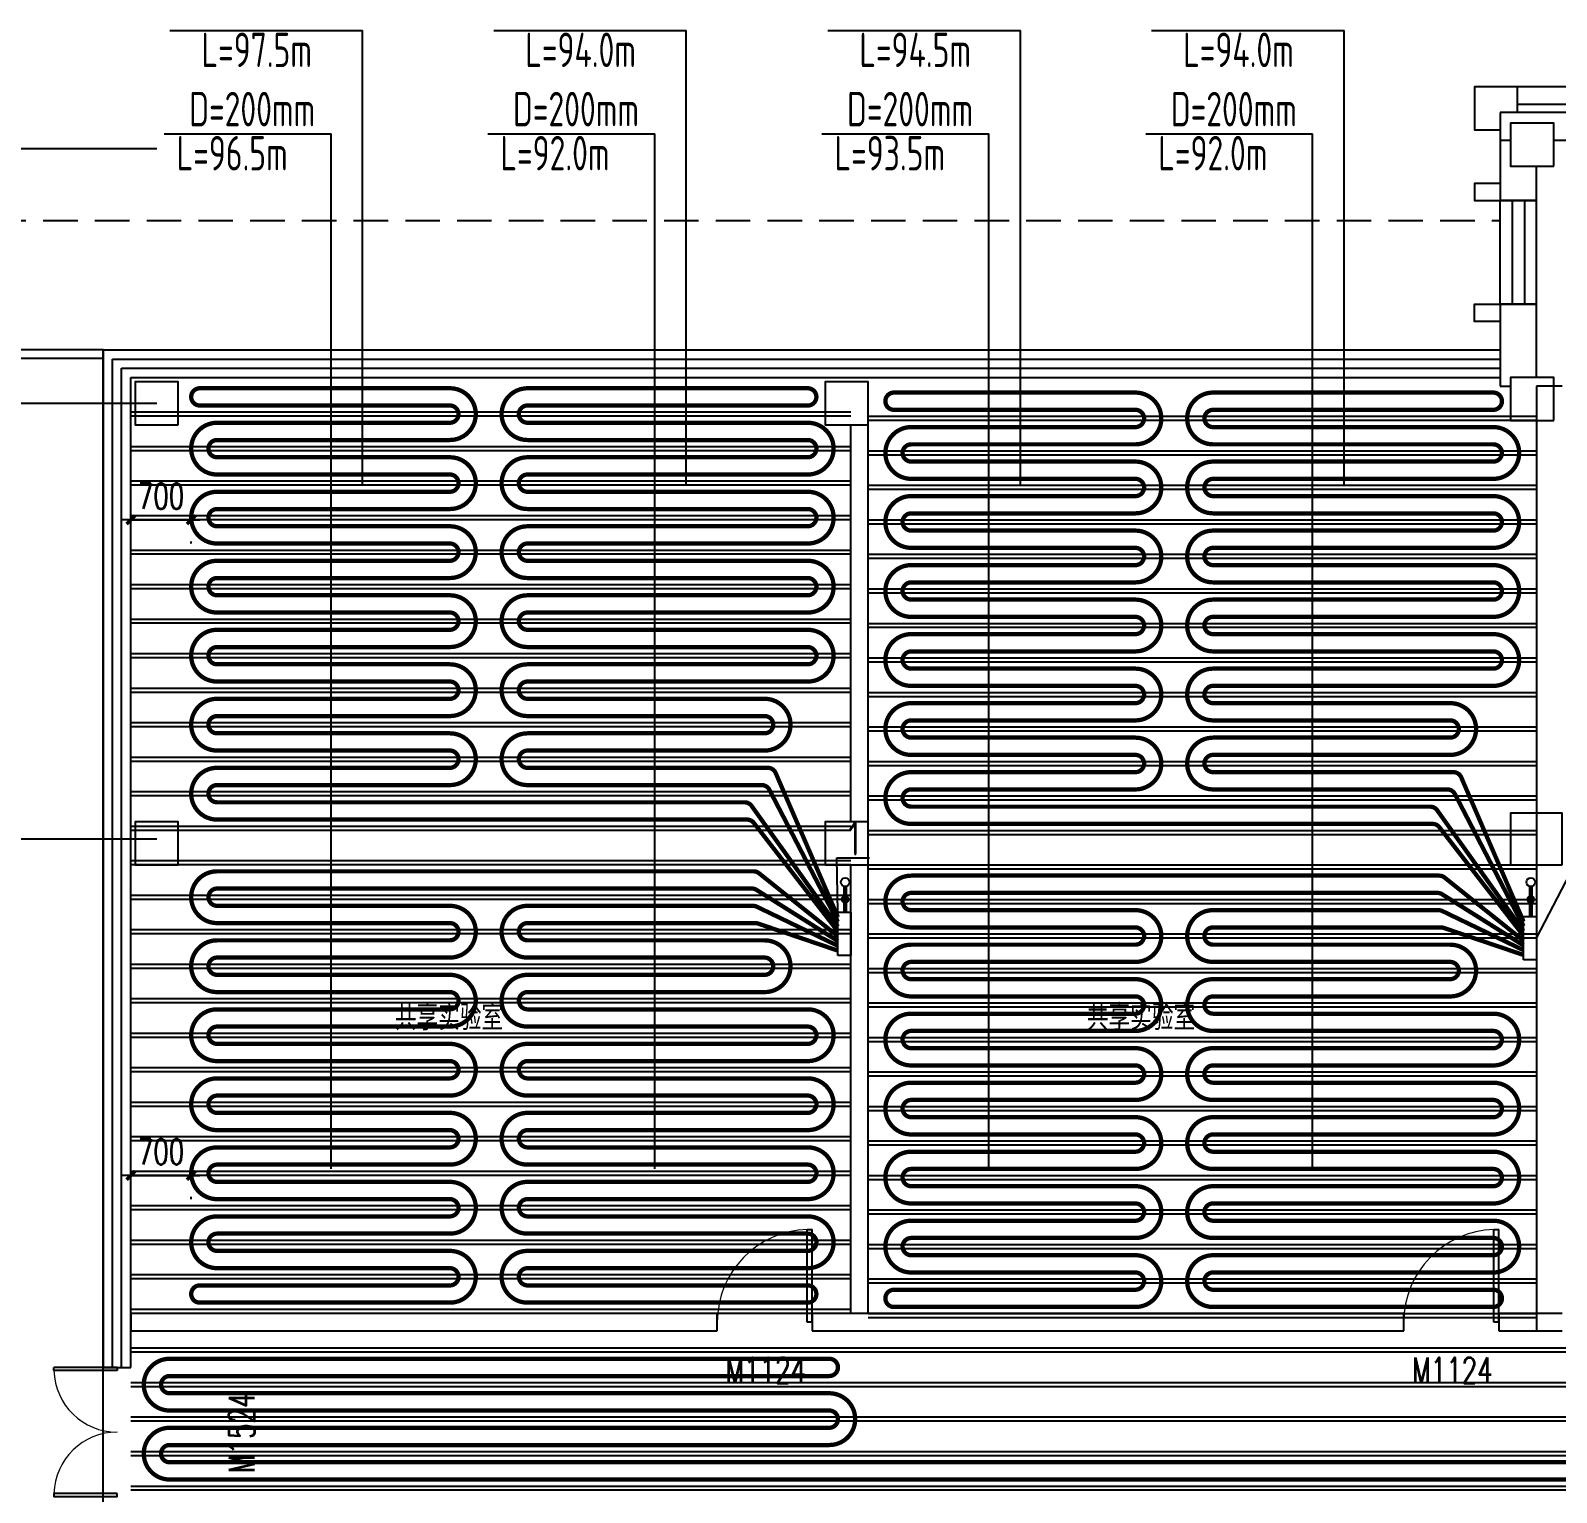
# Model space of a CAD drawing. Extents: x 2430460 to 2514560, y -608375 to -364775.
# Drawn here: x 2442019 to 2459715, y -513508 to -496561 of the extents above; entities that cross this region are included whole.
import ezdxf

# ---------------------------------------------------------------- set-up
doc = ezdxf.new("R2010")
doc.units = 0
doc.header["$LTSCALE"] = 1000
doc.header["$MEASUREMENT"] = 0
doc.linetypes.add('_DASH', pattern=[0.6, 0.4, -0.2])
doc.linetypes.add('DASH', pattern=[0.35, 0.25, -0.1])
doc.layers.add('A-FLOR-IDEN', color=7, linetype='Continuous', lineweight=20)
for name, color, linetype in [('AXIS', 3, 'Continuous'), ('COLUMN', 9, 'Continuous'), ('CURTWALL', 4, 'Continuous'), ('EQ-采暖分集水器', 7, 'Continuous'), ('PIPE-地暖供', 4, 'Continuous'), ('PIPE-暖供水', 3, 'Continuous'), ('TH_DIM', 3, 'Continuous'), ('VPIPE-暖供水', 3, 'Continuous'), ('VPIPE-暖回水', 2, 'Continuous'), ('WALL', 9, 'Continuous'), ('WINDOW', 4, 'Continuous'), ('WINDOW_TEXT', 7, 'Continuous'), ('木龙骨', 23, 'Continuous')]:
    doc.layers.add(name, color=color, linetype=linetype)
doc.styles.add('26#标准$0$TSSD_REIN', font='Tssdeng.shx', dxfattribs={"width": 0.7, "bigfont": 'tssdchn.shx'})
doc.styles.add('_TCH_DIM_T3', font='SIMPLEX', dxfattribs={"width": 0.705882, "bigfont": 'GBCBIG'})
doc.styles.add('_TCH_WINDOW', font='SIMPLEX', dxfattribs={"height": 3.5, "bigfont": 'GBCBIG'})
doc.styles.add('ROS', font='simhei.ttf', dxfattribs={"width": 0.7})
doc.dimstyles.new('_TCH_ARCH&&100', dxfattribs={"dimtxt": 297.5, "dimasz": 100, "dimexe": 250, "dimexo": 300, "dimgap": 126.25, "dimtad": 1, "dimdec": 0, "dimzin": 0, "dimdsep": 46, "dimtxsty": '_TCH_DIM_T3', "dimblk": 'ARCHTICK', "dimcen": 0.09, "dimclrt": 7, "dimazin": 2, "dimtfac": 1, "dimtdec": 0, "dimtix": 1, "dimtmove": 2, "dimatfit": 3, "dimfxl": 30, "dimtolj": 1, "dimtzin": 0, "dimarcsym": 0})

# ---------------------------------------------------------------- blocks, each defined once
blk = doc.blocks.new('$DorLib2D$00000002')
for p, q in [((-0.5, 0), (-0.5, 0.4875)), ((-0.475, 0.4875), (-0.5, 0.4875)), ((-0.475, 0), (-0.475, 0.4875)), ((0.475, 0), (0.475, 0.4875)), ((0.475, 0.4875), (0.5, 0.4875)), ((0.5, 0), (0.5, 0.4875)), ((-0.5, 0), (-0.475, 0)), ((0.5, 0), (0.475, 0))]:
    blk.add_line(p, q)
at = {"lineweight": 13}
for centre, start, end in [((-0.4875, 0), 0, 88.53072), ((0.4875, 0), 91.46928, 180)]:
    blk.add_arc(centre, 0.4875, start, end, dxfattribs=at)
blk = doc.blocks.new('_FZHK')
blk.add_lwpolyline([(-0.5, -0.5), (0.5, -0.5), (0.5, 0.5), (-0.5, 0.5)], close=True)
blk = doc.blocks.new('$WINLIB2D$00000001')
at = {"color": 0}
for points in [[(-0.5, 0.5), (-0.5, -0.5)], [(-0.5, 0.5), (0.5, 0.5)], [(0.5, -0.5), (0.5, 0.5)], [(0.5, 0.167), (-0.5, 0.167)], [(0.5, -0.167), (-0.5, -0.167)], [(-0.5, -0.5), (0.5, -0.5)]]:
    blk.add_lwpolyline(points, dxfattribs=at)
blk = doc.blocks.new('$DorLib2D$00000001')
for p, q in [((0.45, 0.975), (0.5, 0.975)), ((0.45, 0), (0.45, 0.975)), ((0.5, 0), (0.5, 0.975)), ((0.5, 0), (0.45, 0))]:
    blk.add_line(p, q)
at = {"lineweight": 13}
blk.add_arc((0.475, 0), 0.975, 91.4693, 180, dxfattribs=at)
blk = doc.blocks.new('A$C67117B41')
for p, q in [((21719.1, 23226.2), (-18720.9, 23226.2)), ((-35120.9, 20176.2), (-37016.9, 20176.2)), ((-35120.9, 20076.2), (-37016.9, 20076.2))]:
    blk.add_line(p, q)
for points in [[(-18720.9, 22926.2), (-18720.9, 23226.2), (-19220.9, 23226.2), (-19220.9, 22726.2), (-18920.9, 22726.2)], [(-18720.9, 23026.2), (-17750.9, 23026.2)], [(-18920.9, 22106.2), (-19220.9, 22106.2), (-19220.9, 21906.2), (-18920.9, 21906.2)], [(-18920.9, 20506.2), (-19220.9, 20506.2), (-19220.9, 20706.2), (-18920.9, 20706.2)], [(6119.1, -2213.8), (6119.1, -8113.8), (-35120.9, -8113.8), (-35120.9, 20176.2), (-18920.9, 20176.2)]]:
    blk.add_lwpolyline(points)
at = {"color": 4, "linetype": '_DASH'}
blk.add_lwpolyline([(-37016.9, 21676.2), (-37016.9, 21676.2), (-18920.9, 21676.2)], dxfattribs=at)
at = {"layer": 'AXIS'}
for p, q in [((-34500.9, 22506.2), (-38500.9, 22506.2)), ((-34500.9, 19556.2), (-38500.9, 19556.2)), ((-34500.9, 14506.2), (-38500.9, 14506.2))]:
    blk.add_line(p, q, dxfattribs=at)
at = {"layer": 'CURTWALL'}
for p, q in [((-35120.9, 20176.2), (-35120.9, 8381.2)), ((-35120.9, 20176.2), (-18920.9, 20176.2)), ((-18920.9, 20176.2), (-18920.9, 19856.2)), ((-35014.2, 8381.2), (-35014.2, 20069.6)), ((-35014.2, 20069.6), (-18920.9, 20069.6)), ((-34907.5, 8381.2), (-34907.5, 19962.9)), ((-34907.5, 19962.9), (-18920.9, 19962.9)), ((-34800.9, 8381.2), (-34800.9, 19856.2)), ((-34800.9, 19856.2), (-18920.9, 19856.2)), ((-35120.9, 8381.2), (-34800.9, 8381.2))]:
    blk.add_line(p, q, dxfattribs=at)
at = {"layer": 'WALL'}
for p, q in [((-17550.9, 22926.2), (-18920.9, 22926.2)), ((-18920.9, 22926.2), (-18920.9, 22606.2)), ((-18920.9, 22606.2), (-18920.9, 21906.2)), ((-18920.9, 22606.2), (-18800.9, 22606.2)), ((-18300.9, 22606.2), (-17550.9, 22606.2)), ((-18500.9, 21906.2), (-18500.9, 22306.2)), ((-18920.9, 21906.2), (-18500.9, 21906.2)), ((-18500.9, 20706.2), (-18920.9, 20706.2)), ((-18920.9, 20706.2), (-18920.9, 19756.2)), ((-18500.9, 19856.2), (-18500.9, 20706.2)), ((-18920.9, 19756.2), (-18800.9, 19756.2)), ((-18500.9, 19756.2), (-18500.9, 14806.2)), ((-18200.9, 19756.2), (-18500.9, 19756.2)), ((-26450.9, 14706.2), (-26450.9, 19306.2)), ((-26250.9, 14706.2), (-26250.9, 19306.2)), ((-18500.9, 14506.2), (-18500.9, 14506.2)), ((-18500.9, 14356.2), (-18500.9, 14356.2)), ((-26450.9, 9006.4), (-26450.9, 14206.2)), ((-26250.9, 9006.4), (-26250.9, 14206.2)), ((-18500.9, 14206.2), (-18500.9, 14206.2)), ((-18500.9, 14206.2), (-18500.9, 9006.4)), ((-28000.9, 9006.4), (-34800.9, 9006.4)), ((-34800.9, 9006.4), (-34800.9, 8806.4)), ((-28000.9, 8806.4), (-28000.9, 9006.4)), ((-26350.9, 9006.4), (-26900.9, 9006.4)), ((-26900.9, 9006.4), (-26900.9, 8806.4)), ((-20038.7, 9006.4), (-26350.9, 9006.4)), ((-20038.7, 8806.4), (-20038.7, 9006.4)), ((-18200.9, 9006.4), (-18938.7, 9006.4)), ((-18938.7, 9006.4), (-18938.7, 8806.4)), ((-34800.9, 8806.4), (-28000.9, 8806.4)), ((-26900.9, 8806.4), (-26350.9, 8806.4)), ((-26350.9, 8806.4), (-20038.7, 8806.4)), ((-18938.7, 8806.4), (-18200.9, 8806.4))]:
    blk.add_line(p, q, dxfattribs=at)
at = {"layer": 'COLUMN', "rotation": 90}
for p, xscale, yscale, zscale in [((-18550.9, 22556.2), 500, 500, 500), ((-18550.9, 19606.2), 500.0000000870787, 500, 500), ((-34500.9, 19556.2), 500, 500, 500), ((-26500.9, 19556.2), 500, 500, 500), ((-34500.9, 14456.2), 500, 500, 500), ((-26500.9, 14456.2), 500, 500, 500), ((-18500.9, 14506.2), 600, 600, 600)]:
    blk.add_blockref('_FZHK', p, dxfattribs=dict(at, xscale=xscale, yscale=yscale, zscale=zscale))
at = {"layer": 'WINDOW', "xscale": 1200, "yscale": 420, "zscale": 1200, "rotation": 90}
blk.add_blockref('$WINLIB2D$00000001', (-18710.9, 21306.2), dxfattribs=at)
at = {"layer": 'WINDOW'}
ref = blk.add_blockref('$DorLib2D$00000001', (-27450.9, 8906.4), dxfattribs=dict(at, xscale=-1100, yscale=-1100, zscale=-1100, rotation=180.0000000000237))
ref.add_attrib('A', 'M1124', (-27905.9, 8197.9), dxfattribs={"layer": 'WINDOW_TEXT', "height": 297.5, "style": '_TCH_WINDOW', "width": 0.705882})
ref = blk.add_blockref('$DorLib2D$00000001', (-19488.7, 8906.4), dxfattribs=dict(at, xscale=-1100, yscale=-1100, zscale=-1100, rotation=180.0000000000262))
ref.add_attrib('A', 'M1124', (-19943.7, 8197.9), dxfattribs={"layer": 'WINDOW_TEXT', "height": 297.5, "style": '_TCH_WINDOW', "width": 0.705882})
ref = blk.add_blockref('$DorLib2D$00000002', (-34960.9, 7631.2), dxfattribs=dict(at, xscale=1500, yscale=1500, zscale=1500, rotation=90))
ref.add_attrib('A', 'M1524', (-33365.8, 7156.2), dxfattribs={"layer": 'WINDOW_TEXT', "height": 297.5, "rotation": 90, "style": '_TCH_WINDOW', "width": 0.705882})
at = {"layer": 'A-FLOR-IDEN', "style": 'ROS', "width": 0.7}
for p in [(-31738.9, 12318), (-23714, 12318)]:
    blk.add_text('共享实验室', height=262.87, dxfattribs=at).set_placement(p)
blk = doc.blocks.new('_ArchTick')
at = {"color": 0, "linetype": 'ByBlock', "const_width": 0.4}
blk.add_lwpolyline([(-0.5, -0.5), (0.5, 0.5)], dxfattribs=at)
blk = doc.blocks.new('*D585')
at = {"layer": 'Defpoints', "color": 0, "transparency": 16777216}
for p in [(2443182, -502208), (2443882, -502208), (2443882, -502233)]:
    blk.add_point(p, dxfattribs=at)
at = {"layer": 'TH_DIM', "color": 0, "lineweight": -2, "transparency": 16777216}
for p, q in [((2443182, -502233), (2443082, -502233)), ((2443182, -502233), (2443882, -502233)), ((2443882, -502233), (2443982, -502233)), ((2443182, -502508), (2443182, -502483)), ((2443882, -502508), (2443882, -502483))]:
    blk.add_line(p, q, dxfattribs=at)
at = {"layer": 'TH_DIM', "color": 0, "lineweight": -2, "transparency": 16777216, "xscale": 100, "yscale": 100, "zscale": 100}
blk.add_blockref('_ArchTick', (2443182, -502233), dxfattribs=at)
at = {"layer": 'TH_DIM', "color": 0, "lineweight": -2, "transparency": 16777216, "xscale": 100, "yscale": 100, "zscale": 100, "rotation": 180}
blk.add_blockref('_ArchTick', (2443882, -502233), dxfattribs=at)
at = {"layer": 'TH_DIM', "color": 7, "transparency": 16777216, "insert": (2443532, -501958), "char_height": 297.5, "attachment_point": 5, "style": '_TCH_DIM_T3'}
blk.add_mtext('\\A1;700', dxfattribs=at)
blk = doc.blocks.new('*D586')
at = {"layer": 'Defpoints', "color": 0, "transparency": 16777216}
for p in [(2443182, -509808), (2443882, -509808), (2443882, -509833)]:
    blk.add_point(p, dxfattribs=at)
at = {"layer": 'TH_DIM', "color": 0, "lineweight": -2, "transparency": 16777216}
for p, q in [((2443182, -509833), (2443082, -509833)), ((2443182, -509833), (2443882, -509833)), ((2443882, -509833), (2443982, -509833)), ((2443182, -510108), (2443182, -510083)), ((2443882, -510108), (2443882, -510083))]:
    blk.add_line(p, q, dxfattribs=at)
at = {"layer": 'TH_DIM', "color": 0, "lineweight": -2, "transparency": 16777216, "xscale": 100, "yscale": 100, "zscale": 100}
blk.add_blockref('_ArchTick', (2443182, -509833), dxfattribs=at)
at = {"layer": 'TH_DIM', "color": 0, "lineweight": -2, "transparency": 16777216, "xscale": 100, "yscale": 100, "zscale": 100, "rotation": 180}
blk.add_blockref('_ArchTick', (2443882, -509833), dxfattribs=at)
at = {"layer": 'TH_DIM', "color": 7, "transparency": 16777216, "insert": (2443532, -509558), "char_height": 297.5, "attachment_point": 5, "style": '_TCH_DIM_T3'}
blk.add_mtext('\\A1;700', dxfattribs=at)

msp = doc.modelspace()

# ---------------------------------------------------------------- hatches: boundary and pattern name
at = {"layer": 'VPIPE-暖回水', "linetype": 'DASH'}
for points in [[(2451515.7, -506633.2), (2451514.6, -506622.8), (2451511.4, -506612.8), (2451506.2, -506603.8), (2451499.2, -506596), (2451490.7, -506589.9), (2451481.2, -506585.6), (2451470.9, -506583.4), (2451460.5, -506583.4), (2451450.3, -506585.6), (2451440.7, -506589.9), (2451432.2, -506596), (2451425.3, -506603.8), (2451420, -506612.8), (2451416.8, -506622.8), (2451415.7, -506633.2), (2451416.8, -506643.6), (2451420, -506653.5), (2451425.3, -506662.6), (2451432.2, -506670.3), (2451440.7, -506676.5), (2451450.3, -506680.7), (2451460.5, -506682.9), (2451470.9, -506682.9), (2451481.2, -506680.7), (2451490.7, -506676.5), (2451499.2, -506670.3), (2451506.2, -506662.6), (2451511.4, -506653.5), (2451514.6, -506643.6)], [(2459465.7, -506633.2), (2459464.6, -506622.8), (2459461.4, -506612.8), (2459456.2, -506603.8), (2459449.2, -506596), (2459440.7, -506589.9), (2459431.2, -506585.6), (2459420.9, -506583.4), (2459410.5, -506583.4), (2459400.3, -506585.6), (2459390.7, -506589.9), (2459382.2, -506596), (2459375.3, -506603.8), (2459370, -506612.8), (2459366.8, -506622.8), (2459365.7, -506633.2), (2459366.8, -506643.6), (2459370, -506653.5), (2459375.3, -506662.6), (2459382.2, -506670.3), (2459390.7, -506676.5), (2459400.3, -506680.7), (2459410.5, -506682.9), (2459420.9, -506682.9), (2459431.2, -506680.7), (2459440.7, -506676.5), (2459449.2, -506670.3), (2459456.2, -506662.6), (2459461.4, -506653.5), (2459464.6, -506643.6)]]:
    msp.add_hatch(color=256, dxfattribs=at).paths.add_polyline_path(points)

# ---------------------------------------------------------------- linework, layer by layer
for p, q in [((2443635, -496561.3), (2445868.4, -496561.3)), ((2445868.4, -501834.4), (2445868.4, -496561.3)), ((2447389.9, -496561.3), (2449623.2, -496561.3)), ((2449623.2, -501834.4), (2449623.2, -496561.3)), ((2451263.9, -496561.3), (2453497.2, -496561.3)), ((2453497.2, -501834.4), (2453497.2, -496561.3)), ((2455018.7, -496561.3), (2457252.1, -496561.3)), ((2457252.1, -501834.4), (2457252.1, -496561.3)), ((2443567.4, -497759.2), (2445503.4, -497759.2)), ((2445503.4, -509758), (2445503.4, -497759.2)), ((2447322.2, -497759.2), (2449258.2, -497759.2)), ((2449258.2, -509758), (2449258.2, -497759.2)), ((2451196.2, -497759.2), (2453132.2, -497759.2)), ((2453132.2, -509758), (2453132.2, -497759.2)), ((2454951, -497759.2), (2456887, -497759.2)), ((2456887, -509758), (2456887, -497759.2)), ((2459482, -507083.2), (2460242.5, -505619.5)), ((2459482, -505633.2), (2459482, -511633)), ((2451382, -506783), (2451370.7, -506153.3)), ((2451370.7, -506153.3), (2451748.8, -506153.3))]:
    msp.add_line(p, q)
at = {"layer": 'EQ-采暖分集水器'}
for p, q in [((2451382, -507283), (2451382, -506783)), ((2451382, -506783), (2451532, -506783)), ((2451382, -507283), (2451382, -506783)), ((2451382, -506783), (2451532, -506783)), ((2451532, -506783), (2451532, -507283)), ((2451532, -506783), (2451532, -507283)), ((2459332, -507333.2), (2459332, -506833.2)), ((2459332, -506833.2), (2459482, -506833.2)), ((2459332, -507333.2), (2459332, -506833.2)), ((2459332, -506833.2), (2459482, -506833.2)), ((2459482, -506833.2), (2459482, -507333.2)), ((2459482, -506833.2), (2459482, -507333.2)), ((2451532, -507283), (2451382, -507283)), ((2451532, -507283), (2451382, -507283)), ((2459482, -507333.2), (2459332, -507333.2)), ((2459482, -507333.2), (2459332, -507333.2))]:
    msp.add_line(p, q, dxfattribs=at)
at = {"layer": 'PIPE-地暖供', "const_width": 50}
for points in [[(2451382, -507005.2), (2450406.6, -505746.7, 0.2318859), (2450327.5, -505708), (2444182, -505708, -0.4142136), (2443882, -505408, -0.4142136), (2444182, -505108), (2446882, -505108, 0.4142136), (2446982, -505008, 0.4142136), (2446882, -504908), (2444182, -504908, -0.4142136), (2443882, -504608, -0.4142136), (2444182, -504308), (2446882, -504308, 0.4142136), (2446982, -504208, 0.4142136), (2446882, -504108), (2444182, -504108, -0.4142136), (2443882, -503808, -0.4142136), (2444182, -503508), (2446882, -503508, 0.4142136), (2446982, -503408, 0.4142136), (2446882, -503308), (2444182, -503308, -0.4142136), (2443882, -503008, -0.4142136), (2444182, -502708), (2446882, -502708, 0.4142136), (2446982, -502608, 0.4142136), (2446882, -502508), (2444182, -502508, -0.4142136), (2443882, -502208, -0.4142136), (2444182, -501908), (2446882, -501908, 0.4142136), (2446982, -501808, 0.4142136), (2446882, -501708), (2444182, -501708, -0.4142136), (2443882, -501408, -0.4142136), (2444182, -501108), (2446882, -501108, 0.4142136), (2446982, -501008, 0.4142136), (2446882, -500908), (2443982, -500908, -0.4142136), (2443882, -500808), (2443882, -500808, -0.4142136), (2443982, -500708), (2446882, -500708, -0.4142136), (2447182, -501008, -0.4142136), (2446882, -501308), (2444182, -501308, 0.4142136), (2444082, -501408, 0.4142136), (2444182, -501508), (2446882, -501508, -0.4142136), (2447182, -501808, -0.4142136), (2446882, -502108), (2444182, -502108, 0.4142136), (2444082, -502208, 0.4142136), (2444182, -502308), (2446882, -502308, -0.4142136), (2447182, -502608, -0.4142136), (2446882, -502908), (2444182, -502908, 0.4142136), (2444082, -503008, 0.4142136), (2444182, -503108), (2446882, -503108, -0.4142136), (2447182, -503408, -0.4142136), (2446882, -503708), (2444182, -503708, 0.4142136), (2444082, -503808, 0.4142136), (2444182, -503908), (2446882, -503908, -0.4142136), (2447182, -504208, -0.4142136), (2446882, -504508), (2444182, -504508, 0.4142136), (2444082, -504608, 0.4142136), (2444182, -504708), (2446882, -504708, -0.4142136), (2447182, -505008, -0.4142136), (2446882, -505308), (2444182, -505308, 0.4142136), (2444082, -505408, 0.4142136), (2444182, -505508), (2450299.6, -505508, -0.2420656), (2450380.9, -505549.8), (2451382, -506949.7)], [(2451382, -506894.1), (2450586.6, -505361.9, 0.2799764), (2450497.8, -505308), (2447782, -505308, -0.4142136), (2447482, -505008, -0.4142136), (2447782, -504708), (2450532, -504708, 0.4142136), (2450632, -504608, 0.4142136), (2450532, -504508), (2447782, -504508, -0.4142136), (2447482, -504208, -0.4142136), (2447782, -503908), (2451032, -503908, 0.4142136), (2451132, -503808, 0.4142136), (2451032, -503708), (2447782, -503708, -0.4142136), (2447482, -503408, -0.4142136), (2447782, -503108), (2451032, -503108, 0.4142136), (2451132, -503008, 0.4142136), (2451032, -502908), (2447782, -502908, -0.4142136), (2447482, -502608, -0.4142136), (2447782, -502308), (2451032, -502308, 0.4142136), (2451132, -502208, 0.4142136), (2451032, -502108), (2447782, -502108, -0.4142136), (2447482, -501808, -0.4142136), (2447782, -501508), (2451032, -501508, 0.4142136), (2451132, -501408, 0.4142136), (2451032, -501308), (2447782, -501308, -0.4142136), (2447482, -501008, -0.4142136), (2447782, -500708), (2451032, -500708, -0.4142136), (2451132, -500808), (2451132, -500808, -0.4142136), (2451032, -500908), (2447782, -500908, 0.4142136), (2447682, -501008, 0.4142136), (2447782, -501108), (2451032, -501108, -0.4142136), (2451332, -501408, -0.4142136), (2451032, -501708), (2447782, -501708, 0.4142136), (2447682, -501808, 0.4142136), (2447782, -501908), (2451032, -501908, -0.4142136), (2451332, -502208, -0.4142136), (2451032, -502508), (2447782, -502508, 0.4142136), (2447682, -502608, 0.4142136), (2447782, -502708), (2451032, -502708, -0.4142136), (2451332, -503008, -0.4142136), (2451032, -503308), (2447782, -503308, 0.4142136), (2447682, -503408, 0.4142136), (2447782, -503508), (2451032, -503508, -0.4142136), (2451332, -503808, -0.4142136), (2451032, -504108), (2447782, -504108, 0.4142136), (2447682, -504208, 0.4142136), (2447782, -504308), (2450532, -504308, -0.4142136), (2450832, -504608, -0.4142136), (2450532, -504908), (2447782, -504908, 0.4142136), (2447682, -505008, 0.4142136), (2447782, -505108), (2450568.3, -505108, -0.2991753), (2450660, -505168.3), (2451382, -506838.6)], [(2459332, -507055.4), (2458356.6, -505796.9, 0.2318859), (2458277.5, -505758.2), (2452232, -505758.2, -0.4142136), (2451932, -505458.2, -0.4142136), (2452232, -505158.2), (2454832, -505158.2, 0.4142136), (2454932, -505058.2, 0.4142136), (2454832, -504958.2), (2452232, -504958.2, -0.4142136), (2451932, -504658.2, -0.4142136), (2452232, -504358.2), (2454832, -504358.2, 0.4142136), (2454932, -504258.2, 0.4142136), (2454832, -504158.2), (2452232, -504158.2, -0.4142136), (2451932, -503858.2, -0.4142136), (2452232, -503558.2), (2454832, -503558.2, 0.4142136), (2454932, -503458.2, 0.4142136), (2454832, -503358.2), (2452232, -503358.2, -0.4142136), (2451932, -503058.2, -0.4142136), (2452232, -502758.2), (2454832, -502758.2, 0.4142136), (2454932, -502658.2, 0.4142136), (2454832, -502558.2), (2452232, -502558.2, -0.4142136), (2451932, -502258.2, -0.4142136), (2452232, -501958.2), (2454832, -501958.2, 0.4142136), (2454932, -501858.2, 0.4142136), (2454832, -501758.2), (2452232, -501758.2, -0.4142136), (2451932, -501458.2, -0.4142136), (2452232, -501158.2), (2454832, -501158.2, 0.4142136), (2454932, -501058.2, 0.4142136), (2454832, -500958.2), (2452032, -500958.2, -0.4142136), (2451932, -500858.2), (2451932, -500858.2, -0.4142136), (2452032, -500758.2), (2454832, -500758.2, -0.4142136), (2455132, -501058.2, -0.4142136), (2454832, -501358.2), (2452232, -501358.2, 0.4142136), (2452132, -501458.2, 0.4142136), (2452232, -501558.2), (2454832, -501558.2, -0.4142136), (2455132, -501858.2, -0.4142136), (2454832, -502158.2), (2452232, -502158.2, 0.4142136), (2452132, -502258.2, 0.4142136), (2452232, -502358.2), (2454832, -502358.2, -0.4142136), (2455132, -502658.2, -0.4142136), (2454832, -502958.2), (2452232, -502958.2, 0.4142136), (2452132, -503058.2, 0.4142136), (2452232, -503158.2), (2454832, -503158.2, -0.4142136), (2455132, -503458.2, -0.4142136), (2454832, -503758.2), (2452232, -503758.2, 0.4142136), (2452132, -503858.2, 0.4142136), (2452232, -503958.2), (2454832, -503958.2, -0.4142136), (2455132, -504258.2, -0.4142136), (2454832, -504558.2), (2452232, -504558.2, 0.4142136), (2452132, -504658.2, 0.4142136), (2452232, -504758.2), (2454832, -504758.2, -0.4142136), (2455132, -505058.2, -0.4142136), (2454832, -505358.2), (2452232, -505358.2, 0.4142136), (2452132, -505458.2, 0.4142136), (2452232, -505558.2), (2458249.6, -505558.2, -0.2420656), (2458330.9, -505600), (2459332, -506999.8)], [(2459332, -506944.3), (2458536.6, -505412.1, 0.2799764), (2458447.8, -505358.2), (2455732, -505358.2, -0.4142136), (2455432, -505058.2, -0.4142136), (2455732, -504758.2), (2458482, -504758.2, 0.4142136), (2458582, -504658.2, 0.4142136), (2458482, -504558.2), (2455732, -504558.2, -0.4142136), (2455432, -504258.2, -0.4142136), (2455732, -503958.2), (2458982, -503958.2, 0.4142136), (2459082, -503858.2, 0.4142136), (2458982, -503758.2), (2455732, -503758.2, -0.4142136), (2455432, -503458.2, -0.4142136), (2455732, -503158.2), (2458982, -503158.2, 0.4142136), (2459082, -503058.2, 0.4142136), (2458982, -502958.2), (2455732, -502958.2, -0.4142136), (2455432, -502658.2, -0.4142136), (2455732, -502358.2), (2458982, -502358.2, 0.4142136), (2459082, -502258.2, 0.4142136), (2458982, -502158.2), (2455732, -502158.2, -0.4142136), (2455432, -501858.2, -0.4142136), (2455732, -501558.2), (2458982, -501558.2, 0.4142136), (2459082, -501458.2, 0.4142136), (2458982, -501358.2), (2455732, -501358.2, -0.4142136), (2455432, -501058.2, -0.4142136), (2455732, -500758.2), (2458982, -500758.2, -0.4142136), (2459082, -500858.2), (2459082, -500858.2, -0.4142136), (2458982, -500958.2), (2455732, -500958.2, 0.4142136), (2455632, -501058.2, 0.4142136), (2455732, -501158.2), (2458982, -501158.2, -0.4142136), (2459282, -501458.2, -0.4142136), (2458982, -501758.2), (2455732, -501758.2, 0.4142136), (2455632, -501858.2, 0.4142136), (2455732, -501958.2), (2458982, -501958.2, -0.4142136), (2459282, -502258.2, -0.4142136), (2458982, -502558.2), (2455732, -502558.2, 0.4142136), (2455632, -502658.2, 0.4142136), (2455732, -502758.2), (2458982, -502758.2, -0.4142136), (2459282, -503058.2, -0.4142136), (2458982, -503358.2), (2455732, -503358.2, 0.4142136), (2455632, -503458.2, 0.4142136), (2455732, -503558.2), (2458982, -503558.2, -0.4142136), (2459282, -503858.2, -0.4142136), (2458982, -504158.2), (2455732, -504158.2, 0.4142136), (2455632, -504258.2, 0.4142136), (2455732, -504358.2), (2458482, -504358.2, -0.4142136), (2458782, -504658.2, -0.4142136), (2458482, -504958.2), (2455732, -504958.2, 0.4142136), (2455632, -505058.2, 0.4142136), (2455732, -505158.2), (2458518.3, -505158.2, -0.2991753), (2458610, -505218.5), (2459332, -506888.7)], [(2451382, -507060.8), (2450466.2, -506329.7, 0.170044), (2450403.8, -506307.8), (2444182, -506307.8, 0.4142136), (2443882, -506607.8, 0.4142136), (2444182, -506907.8), (2446882, -506907.8, -0.4142136), (2446982, -507007.8, -0.4142136), (2446882, -507107.8), (2444182, -507107.8, 0.4142136), (2443882, -507407.8, 0.4142136), (2444182, -507707.8), (2446882, -507707.8, -0.4142136), (2446982, -507807.8, -0.4142136), (2446882, -507907.8), (2444182, -507907.8, 0.4142136), (2443882, -508207.8, 0.4142136), (2444182, -508507.8), (2446882, -508507.8, -0.4142136), (2446982, -508607.8, -0.4142136), (2446882, -508707.8), (2444182, -508707.8, 0.4142136), (2443882, -509007.8, 0.4142136), (2444182, -509307.8), (2446882, -509307.8, -0.4142136), (2446982, -509407.8, -0.4142136), (2446882, -509507.8), (2444182, -509507.8, 0.4142136), (2443882, -509807.8, 0.4142136), (2444182, -510107.8), (2446882, -510107.8, -0.4142136), (2446982, -510207.8, -0.4142136), (2446882, -510307.8), (2444182, -510307.8, 0.4142136), (2443882, -510607.8, 0.4142136), (2444182, -510907.8), (2446882, -510907.8, -0.4142136), (2446982, -511007.8, -0.4142136), (2446882, -511107.8), (2443982, -511107.8, 0.4142136), (2443882, -511207.8), (2443882, -511207.8, 0.4142136), (2443982, -511307.8), (2446882, -511307.8, 0.4142136), (2447182, -511007.8, 0.4142136), (2446882, -510707.8), (2444182, -510707.8, -0.4142136), (2444082, -510607.8, -0.4142136), (2444182, -510507.8), (2446882, -510507.8, 0.4142136), (2447182, -510207.8, 0.4142136), (2446882, -509907.8), (2444182, -509907.8, -0.4142136), (2444082, -509807.8, -0.4142136), (2444182, -509707.8), (2446882, -509707.8, 0.4142136), (2447182, -509407.8, 0.4142136), (2446882, -509107.8), (2444182, -509107.8, -0.4142136), (2444082, -509007.8, -0.4142136), (2444182, -508907.8), (2446882, -508907.8, 0.4142136), (2447182, -508607.8, 0.4142136), (2446882, -508307.8), (2444182, -508307.8, -0.4142136), (2444082, -508207.8, -0.4142136), (2444182, -508107.8), (2446882, -508107.8, 0.4142136), (2447182, -507807.8, 0.4142136), (2446882, -507507.8), (2444182, -507507.8, -0.4142136), (2444082, -507407.8, -0.4142136), (2444182, -507307.8), (2446882, -507307.8, 0.4142136), (2447182, -507007.8, 0.4142136), (2446882, -506707.8), (2444182, -506707.8, -0.4142136), (2444082, -506607.8, -0.4142136), (2444182, -506507.8), (2450384.5, -506507.8, -0.1411495), (2450437.7, -506523.1), (2451382, -507116.3)], [(2459332, -507111), (2458416.2, -506379.8, 0.170044), (2458353.8, -506358), (2452232, -506358, 0.4142136), (2451932, -506658, 0.4142136), (2452232, -506958), (2454832, -506958, -0.4142136), (2454932, -507058, -0.4142136), (2454832, -507158), (2452232, -507158, 0.4142136), (2451932, -507458, 0.4142136), (2452232, -507758), (2454832, -507758, -0.4142136), (2454932, -507858, -0.4142136), (2454832, -507958), (2452232, -507958, 0.4142136), (2451932, -508258, 0.4142136), (2452232, -508558), (2454832, -508558, -0.4142136), (2454932, -508658, -0.4142136), (2454832, -508758), (2452232, -508758, 0.4142136), (2451932, -509058, 0.4142136), (2452232, -509358), (2454832, -509358, -0.4142136), (2454932, -509458, -0.4142136), (2454832, -509558), (2452232, -509558, 0.4142136), (2451932, -509858, 0.4142136), (2452232, -510158), (2454832, -510158, -0.4142136), (2454932, -510258, -0.4142136), (2454832, -510358), (2452232, -510358, 0.4142136), (2451932, -510658, 0.4142136), (2452232, -510958), (2454832, -510958, -0.4142136), (2454932, -511058, -0.4142136), (2454832, -511158), (2452032, -511158, 0.4142136), (2451932, -511258), (2451932, -511258, 0.4142136), (2452032, -511358), (2454832, -511358, 0.4142136), (2455132, -511058, 0.4142136), (2454832, -510758), (2452232, -510758, -0.4142136), (2452132, -510658, -0.4142136), (2452232, -510558), (2454832, -510558, 0.4142136), (2455132, -510258, 0.4142136), (2454832, -509958), (2452232, -509958, -0.4142136), (2452132, -509858, -0.4142136), (2452232, -509758), (2454832, -509758, 0.4142136), (2455132, -509458, 0.4142136), (2454832, -509158), (2452232, -509158, -0.4142136), (2452132, -509058, -0.4142136), (2452232, -508958), (2454832, -508958, 0.4142136), (2455132, -508658, 0.4142136), (2454832, -508358), (2452232, -508358, -0.4142136), (2452132, -508258, -0.4142136), (2452232, -508158), (2454832, -508158, 0.4142136), (2455132, -507858, 0.4142136), (2454832, -507558), (2452232, -507558, -0.4142136), (2452132, -507458, -0.4142136), (2452232, -507358), (2454832, -507358, 0.4142136), (2455132, -507058, 0.4142136), (2454832, -506758), (2452232, -506758, -0.4142136), (2452132, -506658, -0.4142136), (2452232, -506558), (2458334.5, -506558, -0.1411495), (2458387.7, -506573.3), (2459332, -507166.5)], [(2451382, -507171.9), (2450440.1, -506717.7, 0.1127882), (2450396.6, -506707.8), (2447782, -506707.8, 0.4142136), (2447482, -507007.8, 0.4142136), (2447782, -507307.8), (2450532, -507307.8, -0.4142136), (2450632, -507407.8, -0.4142136), (2450532, -507507.8), (2447782, -507507.8, 0.4142136), (2447482, -507807.8, 0.4142136), (2447782, -508107.8), (2451032, -508107.8, -0.4142136), (2451132, -508207.8, -0.4142136), (2451032, -508307.8), (2447782, -508307.8, 0.4142136), (2447482, -508607.8, 0.4142136), (2447782, -508907.8), (2451032, -508907.8, -0.4142136), (2451132, -509007.8, -0.4142136), (2451032, -509107.8), (2447782, -509107.8, 0.4142136), (2447482, -509407.8, 0.4142136), (2447782, -509707.8), (2451032, -509707.8, -0.4142136), (2451132, -509807.8, -0.4142136), (2451032, -509907.8), (2447782, -509907.8, 0.4142136), (2447482, -510207.8, 0.4142136), (2447782, -510507.8), (2451032, -510507.8, -0.4142136), (2451132, -510607.8, -0.4142136), (2451032, -510707.8), (2447782, -510707.8, 0.4142136), (2447482, -511007.8, 0.4142136), (2447782, -511307.8), (2451032, -511307.8, 0.4142136), (2451132, -511207.8), (2451132, -511207.8, 0.4142136), (2451032, -511107.8), (2447782, -511107.8, -0.4142136), (2447682, -511007.8, -0.4142136), (2447782, -510907.8), (2451032, -510907.8, 0.4142136), (2451332, -510607.8, 0.4142136), (2451032, -510307.8), (2447782, -510307.8, -0.4142136), (2447682, -510207.8, -0.4142136), (2447782, -510107.8), (2451032, -510107.8, 0.4142136), (2451332, -509807.8, 0.4142136), (2451032, -509507.8), (2447782, -509507.8, -0.4142136), (2447682, -509407.8, -0.4142136), (2447782, -509307.8), (2451032, -509307.8, 0.4142136), (2451332, -509007.8, 0.4142136), (2451032, -508707.8), (2447782, -508707.8, -0.4142136), (2447682, -508607.8, -0.4142136), (2447782, -508507.8), (2451032, -508507.8, 0.4142136), (2451332, -508207.8, 0.4142136), (2451032, -507907.8), (2447782, -507907.8, -0.4142136), (2447682, -507807.8, -0.4142136), (2447782, -507707.8), (2450532, -507707.8, 0.4142136), (2450832, -507407.8, 0.4142136), (2450532, -507107.8), (2447782, -507107.8, -0.4142136), (2447682, -507007.8, -0.4142136), (2447782, -506907.8), (2450423.4, -506907.8, -0.0819506), (2450455.5, -506913.1), (2451382, -507227.4)], [(2459332, -507222.1), (2458390.1, -506767.9, 0.1127882), (2458346.6, -506758), (2455732, -506758, 0.4142136), (2455432, -507058, 0.4142136), (2455732, -507358), (2458482, -507358, -0.4142136), (2458582, -507458, -0.4142136), (2458482, -507558), (2455732, -507558, 0.4142136), (2455432, -507858, 0.4142136), (2455732, -508158), (2458982, -508158, -0.4142136), (2459082, -508258, -0.4142136), (2458982, -508358), (2455732, -508358, 0.4142136), (2455432, -508658, 0.4142136), (2455732, -508958), (2458982, -508958, -0.4142136), (2459082, -509058, -0.4142136), (2458982, -509158), (2455732, -509158, 0.4142136), (2455432, -509458, 0.4142136), (2455732, -509758), (2458982, -509758, -0.4142136), (2459082, -509858, -0.4142136), (2458982, -509958), (2455732, -509958, 0.4142136), (2455432, -510258, 0.4142136), (2455732, -510558), (2458982, -510558, -0.4142136), (2459082, -510658, -0.4142136), (2458982, -510758), (2455732, -510758, 0.4142136), (2455432, -511058, 0.4142136), (2455732, -511358), (2458982, -511358, 0.4142136), (2459082, -511258), (2459082, -511258, 0.4142136), (2458982, -511158), (2455732, -511158, -0.4142136), (2455632, -511058, -0.4142136), (2455732, -510958), (2458982, -510958, 0.4142136), (2459282, -510658, 0.4142136), (2458982, -510358), (2455732, -510358, -0.4142136), (2455632, -510258, -0.4142136), (2455732, -510158), (2458982, -510158, 0.4142136), (2459282, -509858, 0.4142136), (2458982, -509558), (2455732, -509558, -0.4142136), (2455632, -509458, -0.4142136), (2455732, -509358), (2458982, -509358, 0.4142136), (2459282, -509058, 0.4142136), (2458982, -508758), (2455732, -508758, -0.4142136), (2455632, -508658, -0.4142136), (2455732, -508558), (2458982, -508558, 0.4142136), (2459282, -508258, 0.4142136), (2458982, -507958), (2455732, -507958, -0.4142136), (2455632, -507858, -0.4142136), (2455732, -507758), (2458482, -507758, 0.4142136), (2458782, -507458, 0.4142136), (2458482, -507158), (2455732, -507158, -0.4142136), (2455632, -507058, -0.4142136), (2455732, -506958), (2458373.4, -506958, -0.0819506), (2458405.5, -506963.3), (2459332, -507277.6)], [(2460232, -513358.2), (2443632, -513358.2, -0.4142136), (2443332, -513058.2, -0.4142136), (2443632, -512758.2), (2451282, -512758.2, 0.4142136), (2451382, -512658.2, 0.4142136), (2451282, -512558.2), (2443632, -512558.2, -0.4142136), (2443332, -512258.2, -0.4142136), (2443632, -511958.2), (2451282, -511958.2, -0.4142136), (2451382, -512058.2, -0.4142136), (2451282, -512158.2), (2443632, -512158.2, 0.4142136), (2443532, -512258.2, 0.4142136), (2443632, -512358.2), (2451282, -512358.2, -0.4142136), (2451582, -512658.2, -0.4142136), (2451282, -512958.2), (2443632, -512958.2, 0.4142136), (2443532, -513058.2, 0.4142136), (2443632, -513158.2), (2459982, -513158.2, 0.4142136)]]:
    msp.add_lwpolyline(points, format="xyb", dxfattribs=at)
at = {"layer": 'PIPE-暖供水', "linetype": 'Continuous', "const_width": 50}
for points in [[(2451465.7, -506483.2), (2451465.7, -506783)], [(2459415.7, -506483.2), (2459415.7, -506833.2)]]:
    msp.add_lwpolyline(points, dxfattribs=at)
at = {"layer": 'VPIPE-暖供水', "linetype": 'Continuous'}
for centre in [(2451465.7, -506433.2), (2459415.7, -506433.2)]:
    msp.add_circle(centre, 50, dxfattribs=at)
at = {"layer": '木龙骨', "color": 253}
for points in [[(2443182, -500983), (2451532, -500983)], [(2451532, -501033), (2443182, -501033)], [(2451732, -501033.2), (2459482, -501033.2)], [(2459482, -501083.2), (2451732, -501083.2)], [(2443182, -501383), (2451532, -501383)], [(2451532, -501433), (2443182, -501433)], [(2451732, -501433.2), (2459482, -501433.2)], [(2459482, -501483.2), (2451732, -501483.2)], [(2443182, -501783), (2451532, -501783)], [(2451532, -501833), (2443182, -501833)], [(2451732, -501833.2), (2459482, -501833.2)], [(2459482, -501883.2), (2451732, -501883.2)], [(2443182, -502183), (2451532, -502183)], [(2451532, -502233), (2443182, -502233)], [(2451732, -502233.2), (2459482, -502233.2)], [(2459482, -502283.2), (2451732, -502283.2)], [(2443182, -502583), (2451532, -502583)], [(2451532, -502633), (2443182, -502633)], [(2451732, -502633.2), (2459482, -502633.2)], [(2459482, -502683.2), (2451732, -502683.2)], [(2443182, -502983), (2451532, -502983)], [(2451532, -503033), (2443182, -503033)], [(2451732, -503033.2), (2459482, -503033.2)], [(2459482, -503083.2), (2451732, -503083.2)], [(2443182, -503383), (2451532, -503383)], [(2451532, -503433), (2443182, -503433)], [(2451732, -503433.2), (2459482, -503433.2)], [(2459482, -503483.2), (2451732, -503483.2)], [(2443182, -503783), (2451532, -503783)], [(2451532, -503833), (2443182, -503833)], [(2451732, -503833.2), (2459482, -503833.2)], [(2459482, -503883.2), (2451732, -503883.2)], [(2443182, -504183), (2451532, -504183)], [(2451532, -504233), (2443182, -504233)], [(2451732, -504233.2), (2459482, -504233.2)], [(2459482, -504283.2), (2451732, -504283.2)], [(2443182, -504583), (2451532, -504583)], [(2451532, -504633), (2443182, -504633)], [(2451732, -504633.2), (2459482, -504633.2)], [(2459482, -504683.2), (2451732, -504683.2)], [(2443182, -504983), (2451532, -504983)], [(2451532, -505033), (2443182, -505033)], [(2451732, -505033.2), (2459482, -505033.2)], [(2459482, -505083.2), (2451732, -505083.2)], [(2443182, -505383), (2451532, -505383)], [(2451532, -505433), (2443182, -505433)], [(2451732, -505433.2), (2459482, -505433.2)], [(2459482, -505483.2), (2451732, -505483.2)], [(2443182, -505783), (2451532, -505783)], [(2451532, -505833), (2443182, -505833)], [(2451732, -505833.2), (2459482, -505833.2)], [(2459482, -505883.2), (2451732, -505883.2)], [(2443182, -506183), (2451532, -506183)], [(2451532, -506233), (2443182, -506233)], [(2451732, -506233.2), (2459482, -506233.2)], [(2459482, -506283.2), (2451732, -506283.2)], [(2443182, -506583), (2451532, -506583)], [(2451532, -506633), (2443182, -506633)], [(2451732, -506633.2), (2459482, -506633.2)], [(2459482, -506683.2), (2451732, -506683.2)], [(2443182, -506983), (2451532, -506983)], [(2451532, -507033), (2443182, -507033)], [(2451732, -507033.2), (2459482, -507033.2)], [(2459482, -507083.2), (2451732, -507083.2)], [(2443182, -507383), (2451532, -507383)], [(2451532, -507433), (2443182, -507433)], [(2451732, -507433.2), (2459482, -507433.2)], [(2459482, -507483.2), (2451732, -507483.2)], [(2443182, -507783), (2451532, -507783)], [(2451532, -507833), (2443182, -507833)], [(2451732, -507833.2), (2459482, -507833.2)], [(2459482, -507883.2), (2451732, -507883.2)], [(2443182, -508183), (2451532, -508183)], [(2451532, -508233), (2443182, -508233)], [(2451732, -508233.2), (2459482, -508233.2)], [(2459482, -508283.2), (2451732, -508283.2)], [(2443182, -508583), (2451532, -508583)], [(2451532, -508633), (2443182, -508633)], [(2451732, -508633.2), (2459482, -508633.2)], [(2459482, -508683.2), (2451732, -508683.2)], [(2443182, -508983), (2451532, -508983)], [(2451532, -509033), (2443182, -509033)], [(2451732, -509033.2), (2459482, -509033.2)], [(2459482, -509083.2), (2451732, -509083.2)], [(2443182, -509383), (2451532, -509383)], [(2451532, -509433), (2443182, -509433)], [(2451732, -509433.2), (2459482, -509433.2)], [(2459482, -509483.2), (2451732, -509483.2)], [(2443182, -509783), (2451532, -509783)], [(2451532, -509833), (2443182, -509833)], [(2451732, -509833.2), (2459482, -509833.2)], [(2459482, -509883.2), (2451732, -509883.2)], [(2443182, -510183), (2451532, -510183)], [(2451532, -510233), (2443182, -510233)], [(2451732, -510233.2), (2459482, -510233.2)], [(2459482, -510283.2), (2451732, -510283.2)], [(2443182, -510583), (2451532, -510583)], [(2451532, -510633), (2443182, -510633)], [(2451732, -510633.2), (2459482, -510633.2)], [(2459482, -510683.2), (2451732, -510683.2)], [(2443182, -510983), (2451532, -510983)], [(2451532, -511033), (2443182, -511033)], [(2451732, -511033.2), (2459482, -511033.2)], [(2459482, -511083.2), (2451732, -511083.2)], [(2443182, -511383), (2451532, -511383)], [(2451532, -511433), (2443182, -511433)], [(2451732, -511433.2), (2459482, -511433.2)], [(2459482, -511483.2), (2451732, -511483.2)], [(2443182, -511833.2), (2499582, -511833.2), (2499582, -511883.2), (2443182, -511883.2)], [(2443182, -512233.2), (2499582, -512233.2), (2499582, -512283.2), (2443182, -512283.2)], [(2443182, -512633.2), (2499582, -512633.2), (2499582, -512683.2), (2443182, -512683.2)], [(2443182, -513033.2), (2499582, -513033.2), (2499582, -513083.2), (2443182, -513083.2)], [(2443182, -513433.2), (2499582, -513433.2), (2499582, -513483.2), (2443182, -513483.2)]]:
    msp.add_lwpolyline(points, dxfattribs=at)

# ---------------------------------------------------------------- block references
msp.add_blockref('A$C67117B41', (2477982.9, -520439.4))

# ---------------------------------------------------------------- texts
at = {"char_height": 400, "width": 1509.222, "style": '26#标准$0$TSSD_REIN'}
for s, insert, attachment_point in [('L=97.5m', (2444001.3, -496985.1), 7), ('L=94.0m', (2447756.1, -496985.1), 7), ('L=94.5m', (2451630.2, -496985.1), 7), ('L=94.0m', (2455385, -496985.1), 7), ('D=200mm', (2445320.8, -497672), 9), ('D=200mm', (2449075.6, -497672), 9), ('D=200mm', (2452949.6, -497672), 9), ('D=200mm', (2456704.4, -497672), 9), ('L=96.5m', (2443713.2, -498183), 7), ('L=92.0m', (2447468, -498183), 7), ('L=93.5m', (2451342, -498183), 7), ('L=92.0m', (2455096.9, -498183), 7), ('1', (2451502.2, -506126.5), 7)]:
    msp.add_mtext(s, dxfattribs=dict(at, insert=insert, attachment_point=attachment_point))

# ---------------------------------------------------------------- dimensions: what is measured, and where the dimension line sits
at = {"layer": 'TH_DIM'}
for p1, p2, distance, picture, middle in [((2443182, -502208), (2443882, -502208), -25, '*D585', (2443532, -501958)), ((2443182, -509807.8), (2443882, -509807.8), -25.2, '*D586', (2443532, -509558))]:
    dim = msp.add_aligned_dim(p1=p1, p2=p2, distance=distance, dimstyle='_TCH_ARCH&&100', dxfattribs=at)
    dim.commit()
    dim.dimension.update_dxf_attribs({"geometry": picture, "text_midpoint": middle})

doc.saveas('drawing.dxf')
